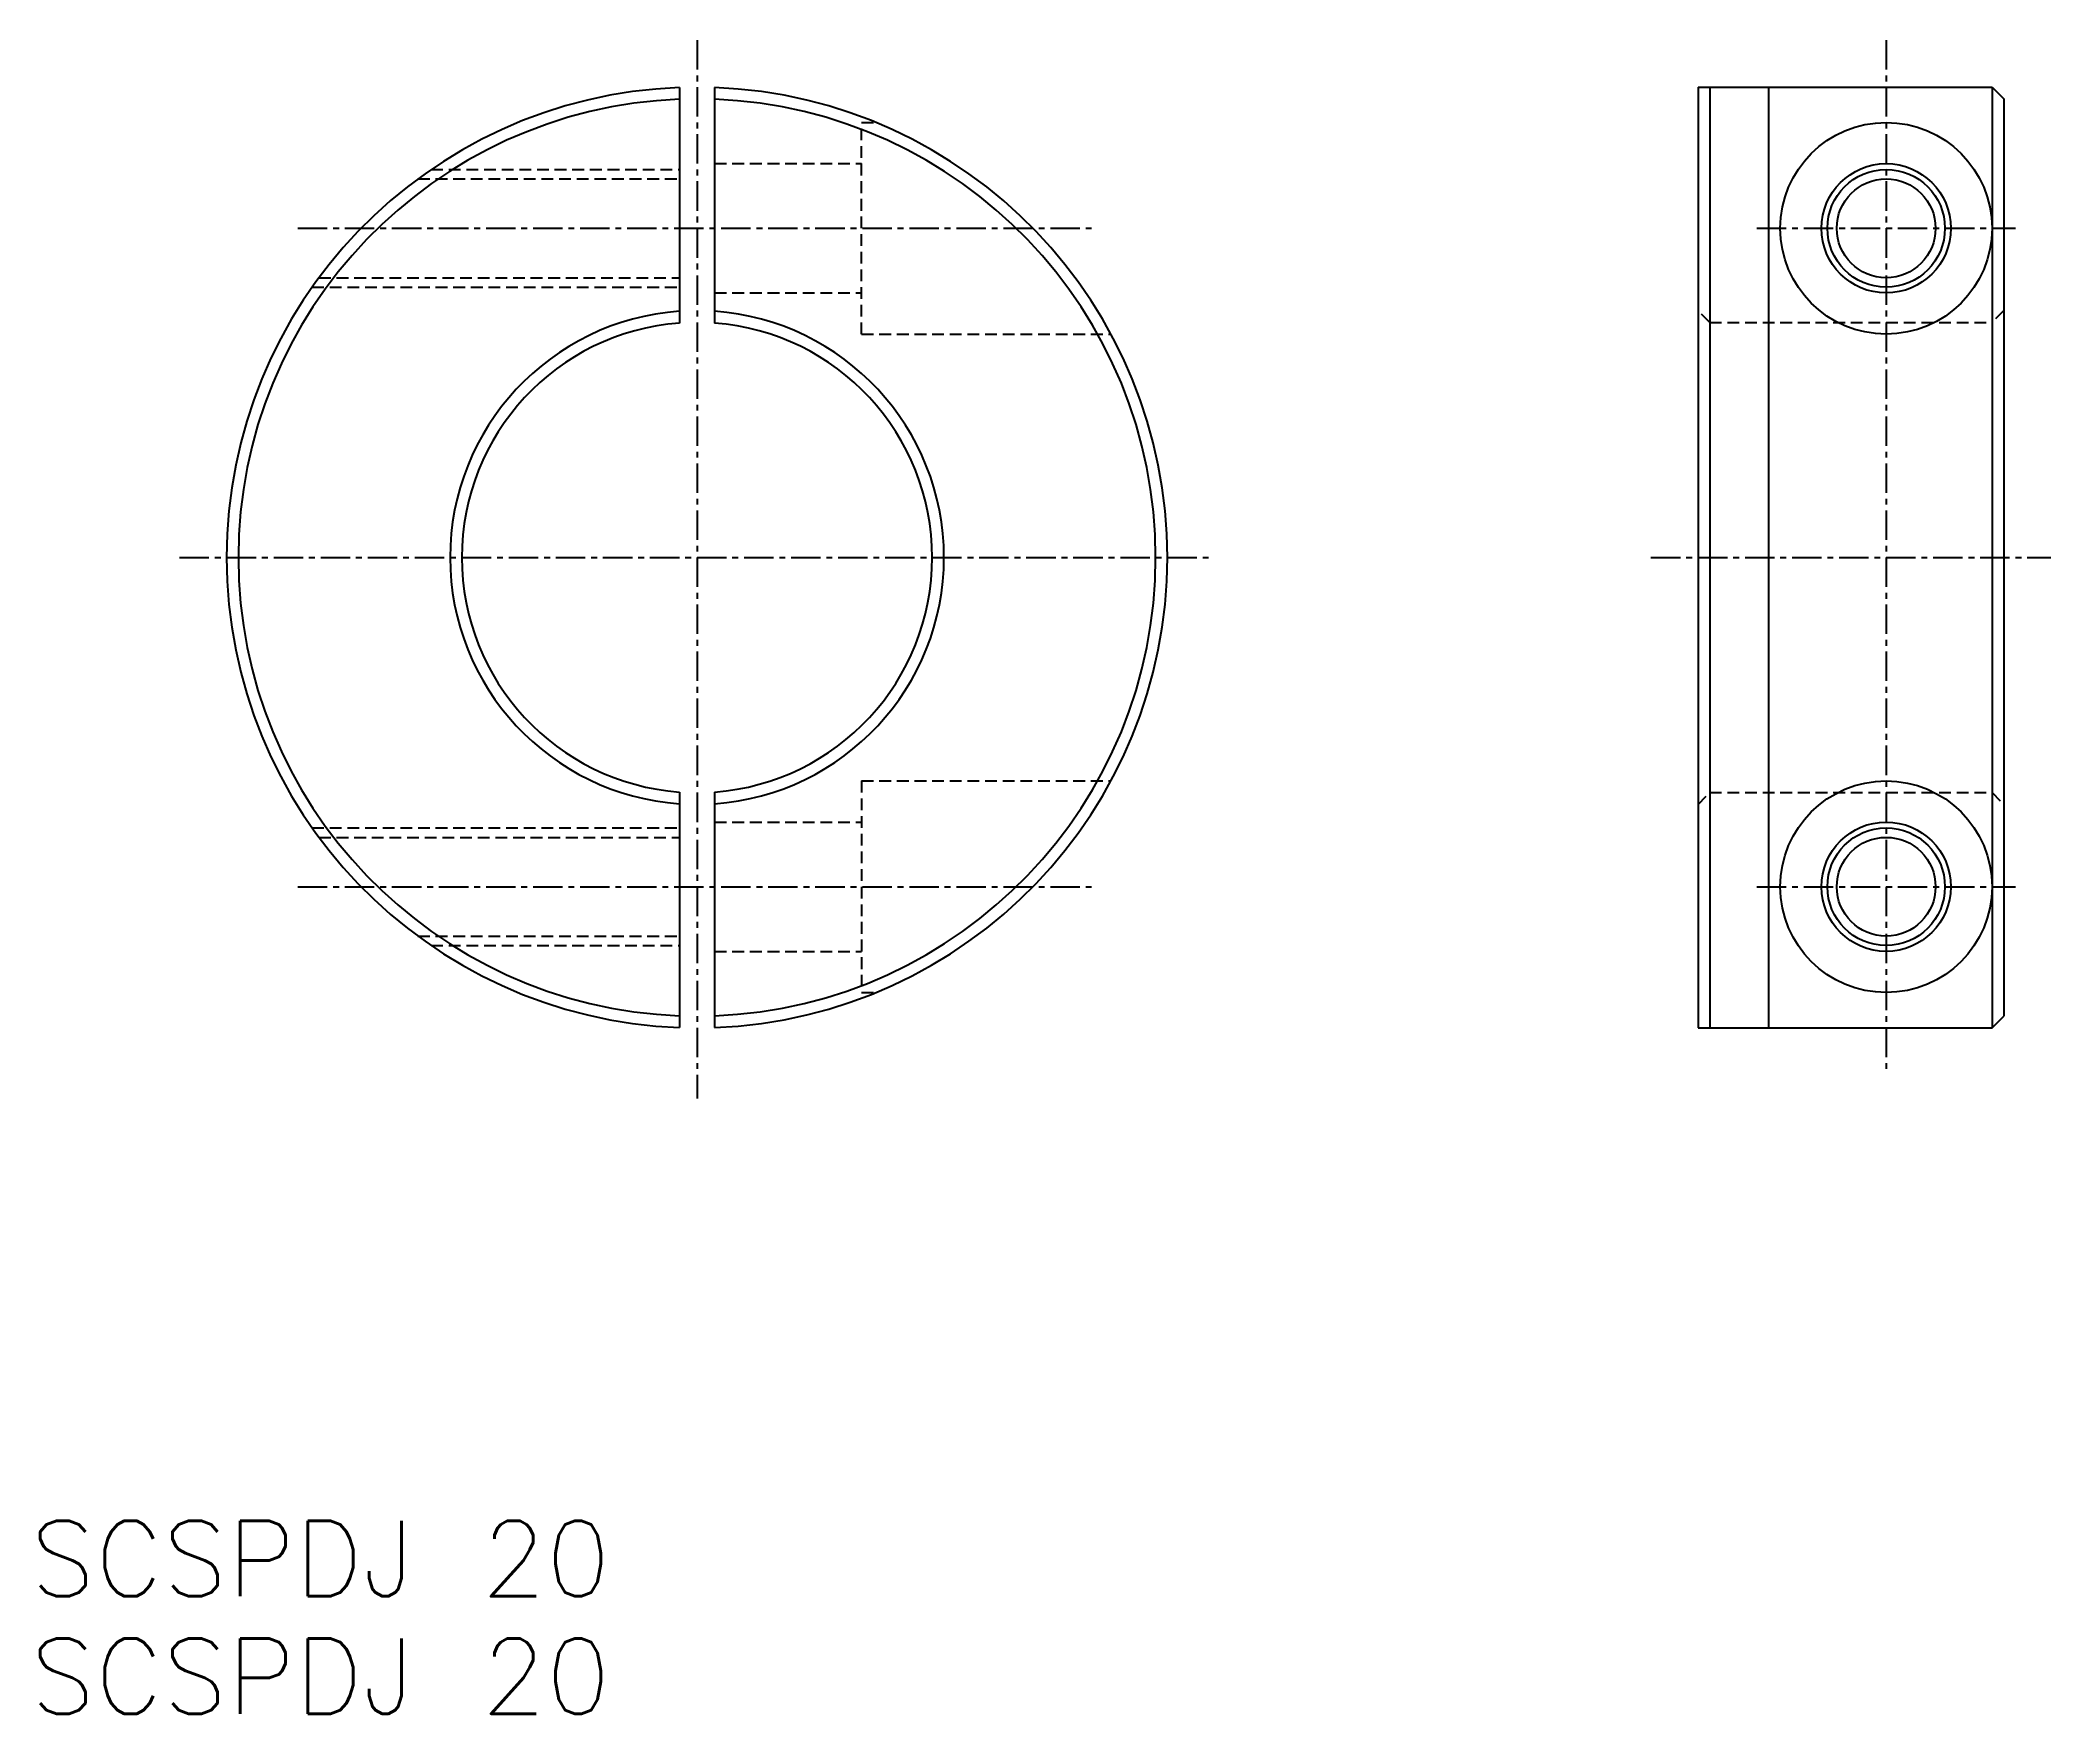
# Model space of a CAD drawing. Extents: x 650 to 735.5, y 6.6 to 77.7.
import ezdxf

# ---------------------------------------------------------------- set-up
doc = ezdxf.new("R2010")
doc.units = 0
doc.linetypes.add('CENTER', pattern=[2, 1.25, -0.25, 0.25, -0.25])
doc.linetypes.add('DASHED', pattern=[0.75, 0.5, -0.25])
doc.layers.get('0').update_dxf_attribs({"linetype": 'CONTINUOUS'})
doc.layers.add('CENTER', color=1, linetype='CENTER')
doc.styles.get("Standard").update_dxf_attribs({"font": 'txt.shx', "bigfont": 'bigfont.shx'})

msp = doc.modelspace()

# ---------------------------------------------------------------- linework, layer by layer
at = {"color": 7, "linetype": 'CONTINUOUS'}
for p, q in [((677.171, 75.721), (677.171, 65.706)), ((678.671, 75.721), (678.671, 65.706)), ((720.481, 75.735), (720.481, 35.735)), ((720.481, 75.735), (732.981, 75.735)), ((720.981, 75.735), (720.981, 35.735)), ((723.481, 75.735), (723.481, 35.735)), ((732.981, 75.735), (733.481, 75.235)), ((732.981, 75.735), (732.981, 35.735)), ((733.481, 75.235), (733.481, 36.235)), ((677.171, 45.763), (677.171, 35.749)), ((678.671, 45.763), (678.671, 35.749)), ((732.981, 35.735), (733.481, 36.235)), ((720.481, 35.735), (732.981, 35.735))]:
    msp.add_line(p, q, dxfattribs=at)
at = {"color": 3, "linetype": 'DASHED'}
for p, q in [((684.921, 65.235), (684.921, 74.235)), ((684.921, 74.235), (685.52, 74.235)), ((666.056, 71.835), (677.171, 71.835)), ((666.618, 72.235), (677.171, 72.235)), ((678.671, 72.485), (684.921, 72.485)), ((661.847, 67.635), (677.171, 67.635)), ((661.558, 67.235), (677.171, 67.235)), ((678.671, 66.985), (684.921, 66.985)), ((720.981, 65.735), (720.481, 66.235)), ((733.481, 66.235), (732.981, 65.735)), ((684.921, 65.235), (695.521, 65.235)), ((720.981, 65.735), (732.981, 65.735)), ((684.921, 46.235), (684.921, 37.235)), ((684.921, 46.235), (695.521, 46.235)), ((720.481, 45.235), (720.981, 45.735)), ((720.981, 45.735), (732.981, 45.735)), ((732.981, 45.735), (733.481, 45.235)), ((678.671, 44.485), (684.921, 44.485)), ((661.558, 44.235), (677.171, 44.235)), ((661.847, 43.835), (677.171, 43.835)), ((666.056, 39.635), (677.171, 39.635)), ((666.618, 39.235), (677.171, 39.235)), ((678.671, 38.985), (684.921, 38.985)), ((684.921, 37.235), (685.52, 37.235))]:
    msp.add_line(p, q, dxfattribs=at)
for centre in [(728.481, 69.735), (728.481, 41.735)]:
    msp.add_circle(centre, 4.5)
at = {"color": 7, "linetype": 'CONTINUOUS'}
for centre, radius in [((728.481, 69.735), 2.75), ((728.481, 69.735), 2.1), ((728.481, 41.735), 2.75), ((728.481, 41.735), 2.1)]:
    msp.add_circle(centre, radius, dxfattribs=at)
at = {"color": 3, "linetype": 'CONTINUOUS'}
for centre in [(728.481, 69.735), (728.481, 41.735)]:
    msp.add_circle(centre, 2.5, dxfattribs=at)
at = {"color": 7, "linetype": 'CONTINUOUS'}
for radius, start, end in [(20, 92.1491, 267.8509), (20, 272.1491, 87.8509), (19.5, 92.20423, 267.79577), (19.5, 272.20423, 87.79577), (10.5, 94.09604, 265.90396), (10.5, 274.09604, 85.90396), (10, 94.30122, 265.69878), (10, 274.30122, 85.69878)]:
    msp.add_arc((677.921, 55.735), radius, start, end, dxfattribs=at)
at = {"layer": 'CENTER', "color": 1, "linetype": 'CENTER'}
for p, q in [((677.921, 77.735), (677.921, 32.735)), ((728.481, 77.735), (728.481, 33.735)), ((660.95, 69.735), (694.892, 69.735)), ((722.981, 69.735), (733.981, 69.735)), ((655.921, 55.735), (699.921, 55.735)), ((718.481, 55.735), (735.481, 55.735)), ((660.95, 41.735), (694.892, 41.735)), ((722.981, 41.735), (733.981, 41.735))]:
    msp.add_line(p, q, dxfattribs=at)

# ---------------------------------------------------------------- texts
at = {"color": 7}
for p in [(649.583, 11.564), (649.583, 6.562)]:
    msp.add_text('SCSPDJ 20', height=3.2, dxfattribs=at).set_placement(p)

doc.saveas('drawing.dxf')
